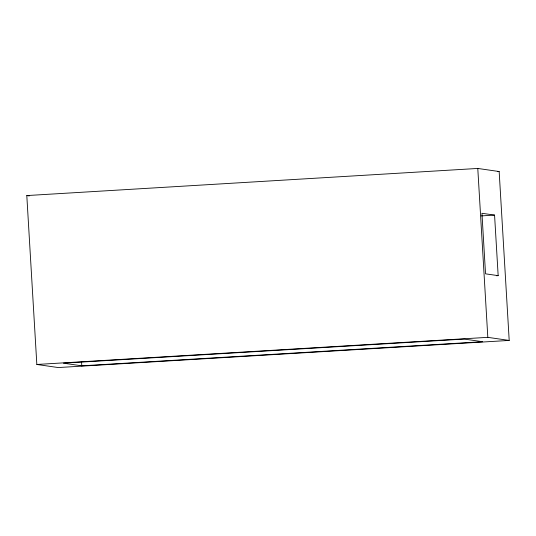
<?xml version="1.0" encoding="UTF-8"?>
<svg xmlns="http://www.w3.org/2000/svg" width="536" height="536" viewBox="0 0 536 536"><rect width="100%" height="100%" fill="white"/><g stroke="black" fill="none" stroke-linecap="round" stroke-linejoin="round"><path stroke-width="0.8" d="M26.8 195.566L477.784 168.445L499.163 171.533L509.2 340.434L58.216 367.555L36.837 364.467L26.8 195.566L29.266 195.921M497.495 171.634L499.163 171.533M481.194 215.907L494.567 215.104L498.165 275.651L496.497 275.752M36.837 364.467L487.82 337.345L509.2 340.434M81.78 365.827L482.621 341.72L464.256 339.067L63.416 363.173L81.78 365.827L81.532 361.659M494.567 215.104L481.944 213.274L485.536 273.829L498.165 275.651M477.784 168.445L487.82 337.345"/></g></svg>
